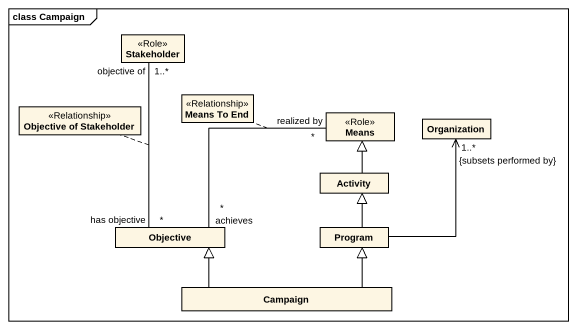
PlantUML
@startuml
mainframe class Campaign
hide circle
hide empty members
class Stakeholder <<Role>>
class "Means To End" as Means_To_End <<Relationship>>
class "Objective of Stakeholder" as Objective_of_Stakeholder <<Relationship>>
class Means <<Role>>
class Organization
class Activity
class Objective
class Program
class Campaign
Stakeholder "objective of\n1..*" -- "has objective\n*" Objective
(Stakeholder, Objective) .. Objective_of_Stakeholder
Means "realized by\n*" -left- "achieves\n*" Objective
(Means, Objective) .. Means_To_End
Organization "{subsets performed by}\n1..*" <-- Program
Activity -up-|> Means
Program -up-|> Activity
Campaign -left-|> Objective
Campaign -up-|> Program
@enduml
